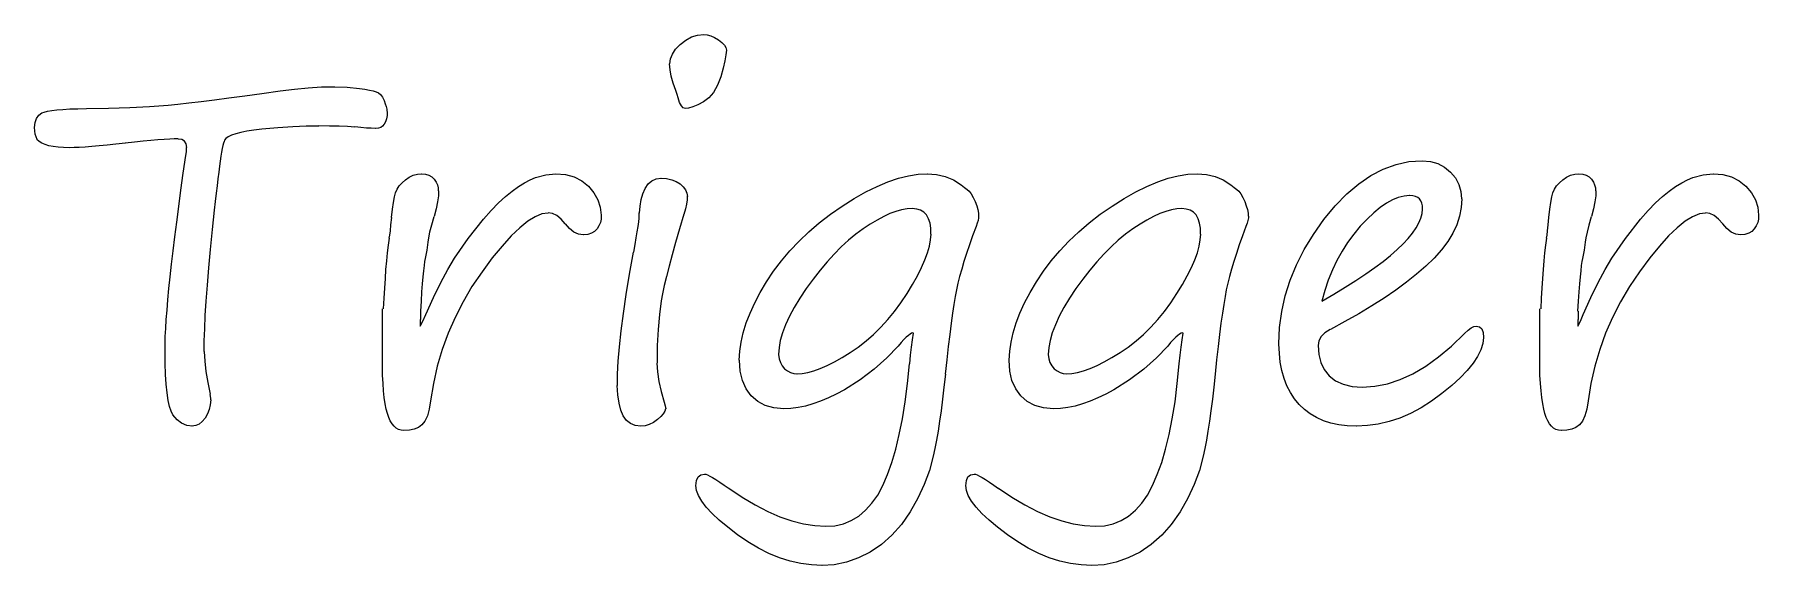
# Model space of a CAD drawing. Extents: x -1 to 642, y 135 to 438.
# Drawn here: x 622.29 to 630.32, y 374.95 to 377.42 of the extents above; entities that cross this region are included whole.
import ezdxf

# ---------------------------------------------------------------- set-up
doc = ezdxf.new("R2010")
doc.units = 0

msp = doc.modelspace()

# ---------------------------------------------------------------- linework, layer by layer
for p, q in [((625.264418, 377.332619), (625.279658, 377.355084)), ((625.279658, 377.355084), (625.301107, 377.377859)), ((625.301107, 377.377859), (625.326507, 377.397784)), ((625.326507, 377.397784), (625.353318, 377.412347)), ((625.353318, 377.412347), (625.381258, 377.420898)), ((625.381258, 377.420898), (625.410694, 377.423749)), ((625.411, 377.424), (625.426522, 377.422307)), ((625.426522, 377.422307), (625.442891, 377.417565)), ((625.442891, 377.417565), (625.460107, 377.409974)), ((625.460107, 377.409974), (625.478451, 377.398882)), ((625.478451, 377.398882), (625.49482, 377.386549)), ((625.49482, 377.386549), (625.506391, 377.374526)), ((625.506391, 377.374526), (625.513447, 377.362814)), ((625.516, 377.351), (625.513178, 377.329495)), ((625.513447, 377.362814), (625.516269, 377.351102)), ((625.254036, 377.260152), (625.251213, 377.287697)), ((625.252, 377.288), (625.255104, 377.310154)), ((625.255104, 377.310154), (625.264418, 377.332619)), ((625.50838, 377.30195), (625.500196, 377.267773)), ((625.513178, 377.329495), (625.50838, 377.30195)), ((625.259116, 377.23009), (625.254036, 377.260152)), ((625.267864, 377.197812), (625.259116, 377.23009)), ((625.28, 377.163), (625.267864, 377.197812)), ((625.489189, 377.227268), (625.474513, 377.187393)), ((625.500196, 377.267773), (625.489189, 377.227268)), ((623.013588, 377.105388), (623.07023, 377.11202)), ((623.07023, 377.11202), (623.132234, 377.119612)), ((623.132234, 377.119612), (623.200278, 377.128474)), ((623.200278, 377.128474), (623.274023, 377.138295)), ((623.274023, 377.138295), (623.35313, 377.149358)), ((623.35313, 377.149358), (623.438248, 377.161381)), ((623.439, 377.162), (623.504842, 377.170213)), ((623.504842, 377.170213), (623.569076, 377.176224)), ((623.569076, 377.176224), (623.631419, 377.179695)), ((623.631419, 377.179695), (623.692492, 377.180824)), ((623.692, 377.181), (623.751182, 377.179024)), ((623.751182, 377.179024), (623.807514, 377.173013)), ((623.807514, 377.173013), (623.833196, 377.169203)), ((623.833196, 377.169203), (623.854645, 377.165393)), ((623.854645, 377.165393), (623.872142, 377.161583)), ((623.872142, 377.161583), (623.885407, 377.157773)), ((623.885407, 377.157773), (623.896131, 377.152383)), ((623.896131, 377.152383), (623.906009, 377.144142)), ((623.906009, 377.144142), (623.914476, 377.132119)), ((623.914476, 377.132119), (623.922096, 377.117246)), ((623.922096, 377.117246), (623.928022, 377.101752)), ((625.287202, 377.145454), (625.280429, 377.163177)), ((625.292, 377.129), (625.287202, 377.145454)), ((625.298189, 377.106827), (625.29198, 377.128671)), ((625.408473, 377.109892), (625.382509, 377.096599)), ((625.434438, 377.128547), (625.408473, 377.109892)), ((625.456169, 377.154483), (625.434438, 377.128547)), ((625.474513, 377.187393), (625.456169, 377.154483)), ((622.297822, 377.014086), (622.304031, 377.033079)), ((622.304031, 377.033079), (622.314755, 377.048263)), ((622.314755, 377.048263), (622.329995, 377.059015)), ((622.329995, 377.059015), (622.34072, 377.063136)), ((622.34072, 377.063136), (622.35596, 377.066946)), ((622.35596, 377.066946), (622.375715, 377.070417)), ((622.375715, 377.070417), (622.399422, 377.073268)), ((622.399422, 377.073268), (622.427362, 377.075525)), ((622.427362, 377.075525), (622.459959, 377.077219)), ((622.459959, 377.077219), (622.496647, 377.078348)), ((622.496647, 377.078348), (622.537485, 377.079194)), ((622.537, 377.079), (622.640152, 377.080693)), ((622.640152, 377.080693), (622.738252, 377.083854)), ((622.738252, 377.083854), (622.830652, 377.088906)), ((622.830652, 377.088906), (622.917689, 377.095566)), ((622.917689, 377.095566), (622.962958, 377.099997)), ((622.962958, 377.099997), (623.013588, 377.105388)), ((623.928022, 377.101752), (623.932538, 377.088149)), ((623.933178, 377.031174), (623.928944, 377.01726)), ((623.932538, 377.088149), (623.93536, 377.076437)), ((623.936, 377.047317), (623.933178, 377.031174)), ((623.93536, 377.076437), (623.93536, 377.066615)), ((623.936, 377.066), (623.936, 377.047317)), ((625.306091, 377.091333), (625.298189, 377.106827)), ((625.31484, 377.082161), (625.306091, 377.091333)), ((625.325, 377.079), (625.31484, 377.082161)), ((625.339894, 377.081416), (625.323807, 377.07944)), ((625.359649, 377.087117), (625.339894, 377.081416)), ((625.382509, 377.096599), (625.359649, 377.087117)), ((622.295, 376.991), (622.297822, 377.014086)), ((622.298251, 376.960315), (622.295429, 376.991013)), ((622.307, 376.935), (622.298251, 376.960315)), ((623.197179, 376.948385), (623.186454, 376.940483)), ((623.212419, 376.955667), (623.197179, 376.948385)), ((623.232174, 376.962327), (623.212419, 376.955667)), ((623.255881, 376.968338), (623.232174, 376.962327)), ((623.283821, 376.973729), (623.255881, 376.968338)), ((623.316418, 376.97847), (623.283821, 376.973729)), ((623.353135, 376.982591), (623.316418, 376.97847)), ((623.428149, 376.989251), (623.353135, 376.982591)), ((623.497124, 376.994303), (623.428149, 376.989251)), ((623.560427, 376.997153), (623.497124, 376.994303)), ((623.618, 376.998), (623.560427, 376.997153)), ((623.668285, 376.997798), (623.617965, 376.99808)), ((623.712904, 376.996951), (623.668285, 376.997798)), ((623.752162, 376.995258), (623.712904, 376.996951)), ((623.786, 376.993), (623.752162, 376.995258)), ((623.814549, 376.990669), (623.785734, 376.993519)), ((623.840231, 376.988411), (623.814549, 376.990669)), ((623.862809, 376.987282), (623.840231, 376.988411)), ((623.882, 376.987), (623.862809, 376.987282)), ((623.895925, 376.987514), (623.883225, 376.986385)), ((623.906649, 376.991324), (623.895925, 376.987514)), ((623.91568, 376.997335), (623.906649, 376.991324)), ((623.9233, 377.006197), (623.91568, 376.997335)), ((623.928944, 377.01726), (623.9233, 377.006197)), ((622.316324, 376.926154), (622.306447, 376.935015)), ((622.329024, 376.918562), (622.316324, 376.926154)), ((622.343982, 376.911901), (622.329024, 376.918562)), ((622.361762, 376.906511), (622.343982, 376.911901)), ((622.3818, 376.90239), (622.361762, 376.906511)), ((622.40466, 376.89954), (622.3818, 376.90239)), ((622.43006, 376.897564), (622.40466, 376.89954)), ((622.458, 376.897), (622.43006, 376.897564)), ((622.479381, 376.897426), (622.458497, 376.897144)), ((622.503652, 376.898273), (622.479381, 376.897426)), ((622.53131, 376.899966), (622.503652, 376.898273)), ((622.562298, 376.902506), (622.53131, 376.899966)), ((622.596165, 376.905356), (622.562298, 376.902506)), ((622.633503, 376.908828), (622.596165, 376.905356)), ((622.67403, 376.913259), (622.633503, 376.908828)), ((622.718, 376.918), (622.67403, 376.913259)), ((622.7608, 376.92307), (622.717112, 376.918329)), ((622.800989, 376.92688), (622.7608, 376.92307)), ((622.837367, 376.930352), (622.800989, 376.92688)), ((622.869964, 376.933202), (622.837367, 376.930352)), ((622.899089, 376.935178), (622.869964, 376.933202)), ((622.924489, 376.936871), (622.899089, 376.935178)), ((622.945938, 376.937718), (622.924489, 376.936871)), ((622.964, 376.938), (622.945938, 376.937718)), ((622.98114, 376.935028), (622.963642, 376.937568)), ((622.99384, 376.927746), (622.98114, 376.935028)), ((623.001178, 376.915413), (622.99384, 376.927746)), ((623, 376.861), (623.002822, 376.877143)), ((623.004, 376.898), (623.001178, 376.915413)), ((623.002822, 376.895826), (623.002822, 376.898366)), ((623.002822, 376.888545), (623.002822, 376.895826)), ((623.002822, 376.877143), (623.002822, 376.888545)), ((623.165852, 376.87625), (623.16303, 376.856946)), ((623.168957, 376.892703), (623.165852, 376.87625)), ((623.171779, 376.906617), (623.168957, 376.892703)), ((623.174601, 376.91768), (623.171779, 376.906617)), ((623.177423, 376.926231), (623.174601, 376.91768)), ((623.180246, 376.931932), (623.177423, 376.926231)), ((623.186454, 376.940483), (623.180246, 376.931932)), ((622.987667, 376.778316), (622.999238, 376.860911)), ((623.156539, 376.810407), (623.152588, 376.782862)), ((623.159643, 376.835102), (623.156539, 376.810407)), ((623.16303, 376.856946), (623.159643, 376.835102)), ((628.516159, 376.76786), (628.573761, 376.797923)), ((628.573761, 376.797923), (628.632943, 376.819456)), ((628.632943, 376.819456), (628.693056, 376.8321)), ((628.693056, 376.8321), (628.754439, 376.836531)), ((628.754, 376.836), (628.792947, 376.832839)), ((628.792947, 376.832839), (628.827745, 376.823018)), ((628.827745, 376.823018), (628.859071, 376.806564)), ((628.859071, 376.806564), (628.886729, 376.783789)), ((622.976942, 376.698887), (622.987667, 376.778316)), ((623.144968, 376.720206), (623.140734, 376.684762)), ((623.148919, 376.7528), (623.144968, 376.720206)), ((623.152588, 376.782862), (623.148919, 376.7528)), ((623.983247, 376.703332), (623.993124, 376.718826)), ((623.993124, 376.718826), (624.006107, 376.733389)), ((624.006107, 376.733389), (624.021911, 376.747641)), ((624.021911, 376.747641), (624.039691, 376.759974)), ((624.039691, 376.759974), (624.058318, 376.768836)), ((624.058318, 376.768836), (624.077509, 376.773888)), ((624.077509, 376.773888), (624.097547, 376.775863)), ((624.097, 376.776), (624.115344, 376.774307)), ((624.115344, 376.774307), (624.131431, 376.769565)), ((624.131431, 376.769565), (624.144696, 376.761324)), ((624.144696, 376.761324), (624.155702, 376.750261)), ((624.155702, 376.750261), (624.164451, 376.737279)), ((624.164451, 376.737279), (624.170378, 376.723986)), ((624.170378, 376.723986), (624.174329, 376.710073)), ((624.174329, 376.710073), (624.174329, 376.695821)), ((624.517953, 376.695373), (624.547389, 376.716257)), ((624.547389, 376.716257), (624.575611, 376.73367)), ((624.575611, 376.73367), (624.60214, 376.747584)), ((624.60214, 376.747584), (624.62754, 376.758026)), ((624.62754, 376.758026), (624.675941, 376.771319)), ((624.675941, 376.771319), (624.722479, 376.775749)), ((624.722, 376.776), (624.766281, 376.772529)), ((624.766281, 376.772529), (624.806469, 376.761437)), ((624.806469, 376.761437), (624.842227, 376.743403)), ((624.842227, 376.743403), (624.873581, 376.717778)), ((624.873581, 376.717778), (624.899264, 376.687715)), ((625.126804, 376.682549), (625.138093, 376.707554)), ((625.138093, 376.707554), (625.152204, 376.728438)), ((625.152204, 376.728438), (625.16942, 376.743312)), ((625.16942, 376.743312), (625.189175, 376.752173)), ((625.189175, 376.752173), (625.211471, 376.755024)), ((625.21, 376.755), (625.237093, 376.753307)), ((625.237093, 376.753307), (625.261082, 376.748255)), ((625.261082, 376.748255), (625.282249, 376.740014)), ((625.282249, 376.740014), (625.300311, 376.728612)), ((625.300311, 376.728612), (625.314987, 376.71532)), ((625.314987, 376.71532), (625.325429, 376.701067)), ((626.165139, 376.691544), (626.217378, 376.71717)), ((626.217378, 376.71717), (626.26767, 376.738365)), ((626.26767, 376.738365), (626.31641, 376.754818)), ((626.31641, 376.754818), (626.363258, 376.766531)), ((626.363258, 376.766531), (626.408499, 376.773812)), ((626.408499, 376.773812), (626.451848, 376.77607)), ((626.451, 376.776), (626.494378, 376.772839)), ((626.494378, 376.772839), (626.534876, 376.763356)), ((626.534876, 376.763356), (626.572835, 376.747213)), ((626.572835, 376.747213), (626.608282, 376.724748)), ((626.609, 376.724), (626.62424, 376.712288)), ((626.62424, 376.712288), (626.63694, 376.702466)), ((627.421138, 376.691544), (627.47335, 376.71717)), ((627.47335, 376.71717), (627.52367, 376.738365)), ((627.52367, 376.738365), (627.572381, 376.754818)), ((627.572381, 376.754818), (627.61923, 376.766531)), ((627.61923, 376.766531), (627.66447, 376.773812)), ((627.66447, 376.773812), (627.707848, 376.77607)), ((627.707, 376.776), (627.750349, 376.772839)), ((627.750349, 376.772839), (627.790848, 376.763356)), ((627.790848, 376.763356), (627.828835, 376.747213)), ((627.828835, 376.747213), (627.864254, 376.724748)), ((627.864, 376.724), (627.87924, 376.712288)), ((627.87924, 376.712288), (627.89194, 376.702466)), ((628.404145, 376.682102), (628.459517, 376.729252)), ((628.459517, 376.729252), (628.516159, 376.76786)), ((628.886729, 376.783789), (628.909307, 376.756583)), ((628.909307, 376.756583), (628.925394, 376.72652)), ((628.925394, 376.72652), (628.935271, 376.693927)), ((629.370247, 376.703332), (629.380124, 376.718826)), ((629.380124, 376.718826), (629.393107, 376.733389)), ((629.393107, 376.733389), (629.408911, 376.747641)), ((629.408911, 376.747641), (629.426691, 376.759974)), ((629.426691, 376.759974), (629.445318, 376.768836)), ((629.445318, 376.768836), (629.464509, 376.773888)), ((629.464509, 376.773888), (629.484547, 376.775863)), ((629.484, 376.776), (629.502344, 376.774307)), ((629.502344, 376.774307), (629.518431, 376.769565)), ((629.518431, 376.769565), (629.531696, 376.761324)), ((629.531696, 376.761324), (629.542702, 376.750261)), ((629.542702, 376.750261), (629.551451, 376.737279)), ((629.551451, 376.737279), (629.557378, 376.723986)), ((629.557378, 376.723986), (629.561329, 376.710073)), ((629.561329, 376.710073), (629.561329, 376.695821)), ((629.904953, 376.695373), (629.934389, 376.716257)), ((629.934389, 376.716257), (629.962611, 376.73367)), ((629.962611, 376.73367), (629.98914, 376.747584)), ((629.98914, 376.747584), (630.01454, 376.758026)), ((630.01454, 376.758026), (630.062941, 376.771319)), ((630.062941, 376.771319), (630.109479, 376.775749)), ((630.11, 376.776), (630.154281, 376.772529)), ((630.154281, 376.772529), (630.194469, 376.761437)), ((630.194469, 376.761437), (630.230255, 376.743403)), ((630.230255, 376.743403), (630.261581, 376.717778)), ((630.261581, 376.717778), (630.287264, 376.687715)), ((622.9665, 376.623255), (622.976942, 376.698887)), ((623.136219, 376.64647), (623.131703, 376.605649)), ((623.140734, 376.684762), (623.136219, 376.64647)), ((623.961233, 376.610289), (623.965749, 376.64257)), ((623.965749, 376.64257), (623.970547, 376.668195)), ((623.970547, 376.668195), (623.975909, 376.687499)), ((623.975909, 376.687499), (623.983247, 376.703332)), ((624.171767, 376.645031), (624.164993, 376.613069)), ((624.176, 376.672576), (624.171767, 376.645031)), ((624.176, 376.696), (624.176, 376.672576)), ((624.420163, 376.604545), (624.45434, 376.639989)), ((624.45434, 376.639989), (624.486937, 376.670368)), ((624.486937, 376.670368), (624.517953, 376.695373)), ((624.899264, 376.687715), (624.91789, 376.655121)), ((624.91789, 376.655121), (624.928615, 376.619993)), ((625.113822, 376.625281), (625.118902, 376.655343)), ((625.118902, 376.655343), (625.126804, 376.682549)), ((625.330178, 376.633972), (625.325098, 376.611818)), ((625.325429, 376.701067), (625.331355, 376.686194)), ((625.333, 376.653897), (625.330178, 376.633972)), ((625.331355, 376.686194), (625.334178, 376.6707)), ((625.333, 376.671), (625.333, 376.653897)), ((626.055326, 376.625719), (626.111037, 376.660847)), ((626.111037, 376.660847), (626.165139, 376.691544)), ((626.637, 376.703), (626.646596, 376.694138)), ((626.646596, 376.694138), (626.655909, 376.682116)), ((626.655909, 376.682116), (626.66494, 376.665972)), ((626.66494, 376.665972), (626.673407, 376.646668)), ((626.673407, 376.646668), (626.681027, 376.626744)), ((626.681027, 376.626744), (626.686389, 376.60871)), ((627.311326, 376.625719), (627.367008, 376.660847)), ((627.367008, 376.660847), (627.421138, 376.691544)), ((627.892, 376.703), (627.901596, 376.694138)), ((627.901596, 376.694138), (627.910909, 376.682116)), ((627.910909, 376.682116), (627.91994, 376.665972)), ((627.91994, 376.665972), (627.928407, 376.646668)), ((627.928407, 376.646668), (627.936027, 376.626744)), ((627.936027, 376.626744), (627.941389, 376.60871)), ((628.350015, 376.626405), (628.404145, 376.682102)), ((628.587937, 376.638158), (628.558812, 376.618233)), ((628.616413, 376.65399), (628.587937, 376.638158)), ((628.643507, 376.665082), (628.616413, 376.65399)), ((628.670036, 376.671742), (628.643507, 376.665082)), ((628.696, 376.674), (628.670036, 376.671742)), ((628.711127, 376.673653), (628.697298, 376.6745)), ((628.723544, 376.670492), (628.711127, 376.673653)), ((628.733704, 376.665751), (628.723544, 376.670492)), ((628.742171, 376.65878), (628.733704, 376.665751)), ((628.74838, 376.649608), (628.742171, 376.65878)), ((628.753178, 376.638855), (628.74838, 376.649608)), ((628.756, 376.625873), (628.753178, 376.638855)), ((628.935271, 376.693927), (628.938376, 376.658482)), ((628.939, 376.659), (628.936178, 376.618177)), ((629.348233, 376.610289), (629.352749, 376.64257)), ((629.352749, 376.64257), (629.357547, 376.668195)), ((629.357547, 376.668195), (629.362909, 376.687499)), ((629.362909, 376.687499), (629.370247, 376.703332)), ((629.558767, 376.645031), (629.551993, 376.613069)), ((629.563, 376.672576), (629.558767, 376.645031)), ((629.563, 376.696), (629.563, 376.672576)), ((629.807163, 376.604545), (629.84134, 376.639989)), ((629.84134, 376.639989), (629.873937, 376.670368)), ((629.873937, 376.670368), (629.904953, 376.695373)), ((630.287264, 376.687715), (630.30589, 376.655121)), ((630.30589, 376.655121), (630.316615, 376.619993)), ((622.948438, 376.482115), (622.957187, 376.550786)), ((622.957187, 376.550786), (622.9665, 376.623255)), ((623.126906, 376.561978), (623.122108, 376.515776)), ((623.131703, 376.605649), (623.126906, 376.561978)), ((623.954467, 376.537694), (623.957853, 376.571874)), ((623.957, 376.572), (623.961233, 376.610289)), ((624.154, 376.576), (624.142993, 376.536444)), ((624.164993, 376.613069), (624.155962, 376.576677)), ((624.314471, 376.475115), (624.384405, 376.563722)), ((624.384405, 376.563722), (624.420163, 376.604545)), ((624.59075, 376.554702), (624.553723, 376.524637)), ((624.625238, 376.575897), (624.59075, 376.554702)), ((624.656903, 376.58888), (624.625238, 376.575897)), ((624.686, 376.593), (624.656903, 376.58888)), ((624.706169, 376.59047), (624.685567, 376.593631)), ((624.726489, 376.580987), (624.706169, 376.59047)), ((624.746244, 376.565154), (624.726489, 376.580987)), ((624.766, 376.543), (624.746244, 376.565154)), ((624.929331, 376.549093), (624.922558, 376.533909)), ((624.928615, 376.619993), (624.932284, 376.582336)), ((624.933, 376.565236), (624.929331, 376.549093)), ((624.933, 376.582), (624.933, 376.565236)), ((625.104756, 376.530637), (625.107578, 376.551521)), ((625.107578, 376.551521), (625.1104, 376.569245)), ((625.1104, 376.582848), (625.1104, 376.59329)), ((625.1104, 376.569245), (625.1104, 376.582848)), ((625.111, 376.593), (625.113822, 376.625281)), ((625.318, 376.587), (625.29768, 376.519278)), ((625.325098, 376.611818), (625.318042, 376.586813)), ((625.899652, 376.505783), (625.948364, 376.547239)), ((625.948364, 376.547239), (626.000264, 376.58743)), ((626.000264, 376.58743), (626.055326, 376.625719)), ((626.217468, 376.560406), (626.185493, 376.541102)), ((626.248174, 376.57686), (626.217468, 376.560406)), ((626.277271, 376.590152), (626.248174, 376.57686)), ((626.305211, 376.600594), (626.277271, 376.590152)), ((626.331458, 376.607876), (626.305211, 376.600594)), ((626.356576, 376.612307), (626.331458, 376.607876)), ((626.38, 376.614), (626.356576, 376.612307)), ((626.401678, 376.611743), (626.381076, 376.613719)), ((626.419458, 376.606042), (626.401678, 376.611743)), ((626.434698, 376.59687), (626.419458, 376.606042)), ((626.447116, 376.583888), (626.434698, 376.59687)), ((626.456711, 376.566785), (626.447116, 376.583888)), ((626.463767, 376.546211), (626.456711, 376.566785)), ((626.687178, 376.558736), (626.683509, 376.545444)), ((626.686389, 376.60871), (626.689776, 376.592877)), ((626.69, 376.570138), (626.687178, 376.558736)), ((626.689776, 376.592877), (626.689776, 376.578963)), ((626.69, 376.579), (626.69, 376.570138)), ((627.155624, 376.505783), (627.204364, 376.547239)), ((627.204364, 376.547239), (627.256264, 376.58743)), ((627.256264, 376.58743), (627.311326, 376.625719)), ((627.473468, 376.560406), (627.441521, 376.541102)), ((627.504174, 376.57686), (627.473468, 376.560406)), ((627.533271, 376.590152), (627.504174, 376.57686)), ((627.561211, 376.600594), (627.533271, 376.590152)), ((627.587458, 376.607876), (627.561211, 376.600594)), ((627.612576, 376.612307), (627.587458, 376.607876)), ((627.636, 376.614), (627.612576, 376.612307)), ((627.656678, 376.611743), (627.636076, 376.613719)), ((627.674458, 376.606042), (627.656678, 376.611743)), ((627.689698, 376.59687), (627.674458, 376.606042)), ((627.702116, 376.583888), (627.689698, 376.59687)), ((627.711711, 376.566785), (627.702116, 376.583888)), ((627.718767, 376.546211), (627.711711, 376.566785)), ((627.943178, 376.558736), (627.939509, 376.545444)), ((627.941389, 376.60871), (627.944776, 376.592877)), ((627.946, 376.570138), (627.943178, 376.558736)), ((627.944776, 376.592877), (627.944776, 376.578963)), ((627.946, 376.579), (627.946, 376.570138)), ((628.248133, 376.493177), (628.297183, 376.562166)), ((628.297183, 376.562166), (628.350015, 376.626405)), ((628.49836, 376.564741), (628.466723, 376.531196)), ((628.529066, 376.593538), (628.49836, 376.564741)), ((628.558812, 376.618233), (628.529066, 376.593538)), ((628.726392, 376.523828), (628.739374, 376.546914)), ((628.739374, 376.546914), (628.748687, 376.569068)), ((628.748687, 376.569068), (628.754049, 376.590574)), ((628.754049, 376.590574), (628.756872, 376.611148)), ((628.756, 376.611), (628.756, 376.625873)), ((628.928276, 376.577988), (628.915293, 376.538116)), ((628.936178, 376.618177), (628.928276, 376.577988)), ((629.341467, 376.537694), (629.344853, 376.571874)), ((629.344, 376.572), (629.348233, 376.610289)), ((629.542, 376.576), (629.530993, 376.536444)), ((629.551993, 376.613069), (629.542962, 376.576677)), ((629.701471, 376.475115), (629.771405, 376.563722)), ((629.771405, 376.563722), (629.807163, 376.604545)), ((629.97875, 376.554702), (629.941723, 376.524637)), ((630.013238, 376.575897), (629.97875, 376.554702)), ((630.044903, 376.58888), (630.013238, 376.575897)), ((630.074, 376.593), (630.044903, 376.58888)), ((630.094169, 376.59047), (630.073567, 376.593631)), ((630.114489, 376.580987), (630.094169, 376.59047)), ((630.134245, 376.565154), (630.114489, 376.580987)), ((630.154, 376.543), (630.134245, 376.565154)), ((630.316331, 376.549093), (630.309558, 376.533909)), ((630.32, 376.565236), (630.316331, 376.549093)), ((630.316615, 376.619993), (630.320283, 376.582336)), ((630.32, 376.582), (630.32, 376.565236)), ((622.940536, 376.416609), (622.948438, 376.482115)), ((623.122108, 376.515776), (623.113077, 376.423687)), ((623.942578, 376.442887), (623.947376, 376.475481)), ((623.946, 376.476), (623.948822, 376.489603)), ((623.948822, 376.489603), (623.951644, 376.510177)), ((623.951644, 376.510177), (623.954467, 376.537694)), ((624.128882, 376.477575), (624.125496, 376.457961)), ((624.134527, 376.50385), (624.128882, 376.477575)), ((624.142993, 376.536444), (624.134527, 376.50385)), ((624.250237, 376.382394), (624.314471, 376.475115)), ((624.513845, 376.486348), (624.471455, 376.439511)), ((624.553723, 376.524637), (624.513845, 376.486348)), ((624.786065, 376.520476), (624.766873, 376.542631)), ((624.806102, 376.504644), (624.786065, 376.520476)), ((624.827269, 376.495161), (624.806102, 376.504644)), ((624.849, 376.492), (624.827269, 376.495161)), ((624.870064, 376.493693), (624.850027, 376.491999)), ((624.887562, 376.499083), (624.870064, 376.493693)), ((624.901673, 376.507634), (624.887562, 376.499083)), ((624.913527, 376.519657), (624.901673, 376.507634)), ((624.922558, 376.533909), (624.913527, 376.519657)), ((625.090927, 376.446125), (625.096289, 376.478087)), ((625.096289, 376.478087), (625.100804, 376.505942)), ((625.100804, 376.505942), (625.104756, 376.530637)), ((625.29768, 376.519278), (625.279336, 376.456303)), ((625.854073, 376.462428), (625.899652, 376.505783)), ((626.084231, 376.466087), (626.050703, 376.435706)), ((626.118098, 376.493943), (626.084231, 376.466087)), ((626.151965, 376.518948), (626.118098, 376.493943)), ((626.185493, 376.541102), (626.151965, 376.518948)), ((626.460586, 376.439361), (626.465948, 376.467843)), ((626.468, 376.522166), (626.463767, 376.546211)), ((626.465948, 376.467843), (626.468771, 376.494118)), ((626.468, 376.494), (626.468, 376.522166)), ((626.661913, 376.486645), (626.647238, 376.445189)), ((626.678, 376.53), (626.661913, 376.486645)), ((626.683509, 376.545444), (626.678147, 376.52995)), ((627.110045, 376.462428), (627.155624, 376.505783)), ((627.340231, 376.466087), (627.306703, 376.435706)), ((627.374098, 376.493943), (627.340231, 376.466087)), ((627.407965, 376.518948), (627.374098, 376.493943)), ((627.441521, 376.541102), (627.407965, 376.518948)), ((627.716558, 376.439361), (627.72192, 376.467843)), ((627.723, 376.522166), (627.718767, 376.546211)), ((627.72192, 376.467843), (627.724743, 376.494118)), ((627.723, 376.494), (627.723, 376.522166)), ((627.917913, 376.486645), (627.903238, 376.445189)), ((627.934, 376.53), (627.917913, 376.486645)), ((627.939509, 376.545444), (627.934147, 376.52995)), ((628.205715, 376.423239), (628.248133, 376.493177)), ((628.436017, 376.494487), (628.407541, 376.455879)), ((628.466723, 376.531196), (628.436017, 376.494487)), ((628.665996, 376.449773), (628.689985, 376.475088)), ((628.689985, 376.475088), (628.710023, 376.499783)), ((628.710023, 376.499783), (628.726392, 376.523828)), ((628.897231, 376.498873), (628.873807, 376.459949)), ((628.915293, 376.538116), (628.897231, 376.498873)), ((629.330578, 376.442887), (629.335376, 376.475481)), ((629.333, 376.476), (629.335822, 376.489603)), ((629.335822, 376.489603), (629.338644, 376.510177)), ((629.338644, 376.510177), (629.341467, 376.537694)), ((629.516882, 376.477575), (629.513496, 376.457961)), ((629.522527, 376.50385), (629.516882, 376.477575)), ((629.530993, 376.536444), (629.522527, 376.50385)), ((629.637237, 376.382394), (629.701471, 376.475115)), ((629.901845, 376.486348), (629.859455, 376.439511)), ((629.941723, 376.524637), (629.901845, 376.486348)), ((630.173065, 376.520476), (630.153873, 376.542631)), ((630.193102, 376.504644), (630.173065, 376.520476)), ((630.214269, 376.495161), (630.193102, 376.504644)), ((630.236, 376.492), (630.214269, 376.495161)), ((630.257064, 376.493693), (630.237027, 376.491999)), ((630.274562, 376.499083), (630.257064, 376.493693)), ((630.288673, 376.507634), (630.274562, 376.499083)), ((630.300527, 376.519657), (630.288673, 376.507634)), ((630.309558, 376.533909), (630.300527, 376.519657)), ((622.93348, 376.354898), (622.940536, 376.416609)), ((623.113077, 376.423687), (623.105174, 376.337609)), ((623.934676, 376.370734), (623.938344, 376.408075)), ((623.938344, 376.408075), (623.942578, 376.442887)), ((624.121484, 376.42034), (624.114147, 376.3811)), ((624.126, 376.458), (624.121484, 376.42034)), ((624.471455, 376.439511), (624.426187, 376.383814)), ((625.065162, 376.308719), (625.082942, 376.411253)), ((625.085, 376.411), (625.090927, 376.446125)), ((625.263249, 376.398391), (625.249138, 376.345545)), ((625.279336, 376.456303), (625.263249, 376.398391)), ((625.772116, 376.37129), (625.811345, 376.417809)), ((625.811345, 376.417809), (625.854073, 376.462428)), ((626.017457, 376.402164), (625.98455, 376.366088)), ((626.050703, 376.435706), (626.017457, 376.402164)), ((626.439984, 376.375122), (626.45212, 376.408348)), ((626.45212, 376.408348), (626.460586, 376.439361)), ((626.633973, 376.405317), (626.621838, 376.36766)), ((626.647238, 376.445189), (626.633973, 376.405317)), ((627.028088, 376.37129), (627.067317, 376.417809)), ((627.067317, 376.417809), (627.110045, 376.462428)), ((627.273486, 376.402164), (627.240551, 376.366088)), ((627.306703, 376.435706), (627.273486, 376.402164)), ((627.695956, 376.375122), (627.708091, 376.408348)), ((627.708091, 376.408348), (627.716558, 376.439361)), ((627.889973, 376.405317), (627.877838, 376.36766)), ((627.903238, 376.445189), (627.889973, 376.405317)), ((628.169647, 376.352353), (628.205715, 376.423239)), ((628.381576, 376.415056), (628.35787, 376.372652)), ((628.407541, 376.455879), (628.381576, 376.415056)), ((628.57275, 376.368126), (628.607576, 376.395982)), ((628.607576, 376.395982), (628.638903, 376.423188)), ((628.638903, 376.423188), (628.665996, 376.449773)), ((628.844992, 376.421344), (628.811125, 376.383368)), ((628.873807, 376.459949), (628.844992, 376.421344)), ((629.322676, 376.370734), (629.326344, 376.408075)), ((629.326344, 376.408075), (629.330578, 376.442887)), ((629.508484, 376.42034), (629.501147, 376.3811)), ((629.513, 376.458), (629.508484, 376.42034)), ((629.859455, 376.439511), (629.814187, 376.383814)), ((622.926707, 376.296354), (622.93348, 376.354898)), ((623.105174, 376.337609), (623.098401, 376.257548)), ((623.928467, 376.288455), (623.931289, 376.330862)), ((623.931289, 376.330862), (623.934676, 376.370734)), ((624.105533, 376.324668), (624.102711, 376.296503)), ((624.108356, 376.348403), (624.105533, 376.324668)), ((624.111178, 376.367086), (624.108356, 376.348403)), ((624.114, 376.381), (624.111178, 376.367086)), ((624.186624, 376.269734), (624.219221, 376.330493)), ((624.219221, 376.330493), (624.250237, 376.382394)), ((624.378406, 376.319891), (624.331586, 376.250905)), ((624.426187, 376.383814), (624.378406, 376.319891)), ((625.049922, 376.213466), (625.065162, 376.308719)), ((625.249138, 376.345545), (625.23672, 376.297759)), ((625.702802, 376.273506), (625.73571, 376.323188)), ((625.73571, 376.323188), (625.772116, 376.37129)), ((625.951954, 376.32748), (625.919357, 376.285708)), ((625.98455, 376.366088), (625.951954, 376.32748)), ((626.405271, 376.301386), (626.42418, 376.339362)), ((626.42418, 376.339362), (626.439984, 376.375122)), ((626.611114, 376.3319), (626.601518, 376.298039)), ((626.621838, 376.36766), (626.611114, 376.3319)), ((626.958774, 376.273506), (626.991709, 376.323188)), ((626.991709, 376.323188), (627.028088, 376.37129)), ((627.207954, 376.32748), (627.175357, 376.285708)), ((627.240551, 376.366088), (627.207954, 376.32748)), ((627.661243, 376.301386), (627.680152, 376.339362)), ((627.680152, 376.339362), (627.695956, 376.375122)), ((627.867114, 376.3319), (627.857518, 376.298039)), ((627.877838, 376.36766), (627.867114, 376.3319)), ((628.140211, 376.280519), (628.169647, 376.352353)), ((628.336703, 376.328032), (628.317794, 376.281195)), ((628.35787, 376.372652), (628.336703, 376.328032)), ((628.446484, 376.279201), (628.492063, 376.309582)), ((628.492063, 376.309582), (628.534481, 376.339328)), ((628.534481, 376.339328), (628.57275, 376.368126)), ((628.728858, 376.308367), (628.682037, 376.271343)), ((628.772207, 376.345711), (628.728858, 376.308367)), ((628.811125, 376.383368), (628.772207, 376.345711)), ((629.316467, 376.288455), (629.319289, 376.330862)), ((629.319289, 376.330862), (629.322676, 376.370734)), ((629.492533, 376.324668), (629.489711, 376.296503)), ((629.495356, 376.348403), (629.492533, 376.324668)), ((629.498178, 376.367086), (629.495356, 376.348403)), ((629.501, 376.381), (629.498178, 376.367086)), ((629.573624, 376.269734), (629.606221, 376.330493)), ((629.606221, 376.330493), (629.637237, 376.382394)), ((629.766406, 376.319891), (629.719586, 376.250905)), ((629.814187, 376.383814), (629.766406, 376.319891)), ((622.916264, 376.189708), (622.921062, 376.241293)), ((622.921062, 376.241293), (622.926707, 376.296354)), ((623.098401, 376.257548), (623.093039, 376.183496)), ((623.922822, 376.196685), (623.925644, 376.243836)), ((623.925644, 376.243836), (623.928467, 376.288455)), ((624.097067, 376.225933), (624.094244, 376.183526)), ((624.099889, 376.26359), (624.097067, 376.225933)), ((624.102711, 376.296503), (624.099889, 376.26359)), ((624.152447, 376.199799), (624.186624, 376.269734)), ((624.331586, 376.250905), (624.289817, 376.180019)), ((625.22656, 376.255036), (625.218376, 376.217063)), ((625.23672, 376.297759), (625.22656, 376.255036)), ((625.673367, 376.223821), (625.702802, 376.273506)), ((625.887099, 376.241405), (625.857014, 376.196467)), ((625.919357, 376.285708), (625.887099, 376.241405)), ((626.356729, 376.218159), (626.382693, 376.260881)), ((626.382693, 376.260881), (626.405271, 376.301386)), ((626.587125, 376.236012), (626.581198, 376.20437)), ((626.593616, 376.266077), (626.587125, 376.236012)), ((626.601518, 376.298039), (626.593616, 376.266077)), ((626.929367, 376.223821), (626.958774, 376.273506)), ((627.143099, 376.241405), (627.113043, 376.196467)), ((627.175357, 376.285708), (627.143099, 376.241405)), ((627.6127, 376.218159), (627.638665, 376.260881)), ((627.638665, 376.260881), (627.661243, 376.301386)), ((627.842842, 376.236012), (627.836916, 376.20437)), ((627.849616, 376.266077), (627.842842, 376.236012)), ((627.857518, 376.298039), (627.849616, 376.266077)), ((628.117351, 376.207734), (628.140211, 376.280519)), ((628.301425, 376.232777), (628.287032, 376.182146)), ((628.317794, 376.281195), (628.301425, 376.232777)), ((628.343642, 376.21591), (628.396813, 376.247871)), ((628.396813, 376.247871), (628.446484, 376.279201)), ((628.631717, 376.234318), (628.577897, 376.197293)), ((628.682037, 376.271343), (628.631717, 376.234318)), ((629.310822, 376.196685), (629.313644, 376.243836)), ((629.313644, 376.243836), (629.316467, 376.288455)), ((629.484067, 376.225933), (629.481244, 376.183526)), ((629.486889, 376.26359), (629.484067, 376.225933)), ((629.489711, 376.296503), (629.486889, 376.26359)), ((629.539447, 376.199799), (629.573624, 376.269734)), ((629.719586, 376.250905), (629.677817, 376.180019)), ((622.912031, 376.141609), (622.916264, 376.189708)), ((623.093039, 376.183496), (623.088523, 376.115774)), ((623.915, 376.105946), (623.915, 376.147085)), ((623.92, 376.147), (623.922822, 376.196685)), ((624.094244, 376.183526), (624.091422, 376.136376)), ((624.117, 376.121), (624.152447, 376.199799)), ((624.289817, 376.180019), (624.252789, 376.10755)), ((625.03694, 376.125176), (625.049922, 376.213466)), ((625.212449, 376.184151), (625.2037, 376.120543)), ((625.218376, 376.217063), (625.212449, 376.184151)), ((625.625953, 376.12762), (625.647684, 376.175086)), ((625.647684, 376.175086), (625.673367, 376.223821)), ((625.830768, 376.153747), (625.809037, 376.112607)), ((625.857014, 376.196467), (625.830768, 376.153747)), ((626.298817, 376.134931), (626.328252, 376.175439)), ((626.328252, 376.175439), (626.356729, 376.218159)), ((626.574989, 376.167974), (626.568498, 376.126203)), ((626.581198, 376.20437), (626.574989, 376.167974)), ((626.881953, 376.12762), (626.903684, 376.175086)), ((626.903684, 376.175086), (626.929367, 376.223821)), ((627.086796, 376.153747), (627.065065, 376.112607)), ((627.113043, 376.196467), (627.086796, 376.153747)), ((627.554788, 376.134931), (627.584224, 376.175439)), ((627.584224, 376.175439), (627.6127, 376.218159)), ((627.830707, 376.167974), (627.824498, 376.126203)), ((627.836916, 376.20437), (627.830707, 376.167974)), ((628.100982, 376.134001), (628.117351, 376.207734)), ((628.287, 376.183), (628.343642, 376.21591)), ((628.520634, 376.160585), (628.459872, 376.124192)), ((628.577897, 376.197293), (628.520634, 376.160585)), ((629.302, 376.105946), (629.302, 376.147085)), ((629.308, 376.147), (629.310822, 376.196685)), ((629.481244, 376.183526), (629.478422, 376.136376)), ((629.504, 376.121), (629.539447, 376.199799)), ((629.677817, 376.180019), (629.640789, 376.10755)), ((622.905822, 376.05585), (622.908644, 376.096987)), ((622.908644, 376.096987), (622.912031, 376.141609)), ((623.088523, 376.115774), (623.085701, 376.05375)), ((623.915, 376.068605), (623.915, 376.105946)), ((623.915, 376.034744), (623.915, 376.068605)), ((624.091, 376.097), (624.091, 376.067)), ((624.091, 376.067), (624.102853, 376.090114)), ((624.092, 376.137), (624.092, 376.097)), ((624.102853, 376.090114), (624.116682, 376.120492)), ((624.252789, 376.10755), (624.220503, 376.033182)), ((625.026498, 376.044164), (625.03694, 376.125176)), ((625.2037, 376.120543), (625.197491, 376.051241)), ((625.594627, 376.036163), (625.608456, 376.081417)), ((625.608456, 376.081417), (625.625953, 376.12762)), ((625.790974, 376.073367), (625.776863, 376.036024)), ((625.809037, 376.112607), (625.790974, 376.073367)), ((626.235204, 376.061514), (626.26749, 376.096956)), ((626.26749, 376.096956), (626.298817, 376.134931)), ((626.562289, 376.079684), (626.555516, 376.028102)), ((626.568498, 376.126203), (626.562289, 376.079684)), ((626.850627, 376.036163), (626.864456, 376.081417)), ((626.864456, 376.081417), (626.881953, 376.12762)), ((627.047003, 376.073367), (627.03261, 376.036024)), ((627.065065, 376.112607), (627.047003, 376.073367)), ((627.491176, 376.061514), (627.523462, 376.096956)), ((627.523462, 376.096956), (627.554788, 376.134931)), ((627.818007, 376.079684), (627.811516, 376.028102)), ((627.824498, 376.126203), (627.818007, 376.079684)), ((628.091104, 376.059633), (628.100982, 376.134001)), ((628.395328, 376.0878), (628.327594, 376.051407)), ((628.459872, 376.124192), (628.395328, 376.0878)), ((628.995462, 376.064258), (629.005622, 376.066516)), ((629.006, 376.067), (629.020958, 376.063529)), ((629.302, 376.068605), (629.302, 376.105946)), ((629.302, 376.034744), (629.302, 376.068605)), ((629.479, 376.097), (629.479, 376.067)), ((629.479, 376.067), (629.490853, 376.090114)), ((629.48, 376.137), (629.48, 376.097)), ((629.490853, 376.090114), (629.504682, 376.120492)), ((629.640789, 376.10755), (629.608503, 376.033182)), ((622.903, 376.01819), (622.905822, 376.05585)), ((622.903, 375.983697), (622.903, 376.01819)), ((623.085701, 376.05375), (623.082879, 375.998054)), ((623.082879, 375.998054), (623.082879, 375.948371)), ((623.915, 376.004998), (623.915, 376.034744)), ((623.915, 375.979061), (623.915, 376.004998)), ((624.220503, 376.033182), (624.192845, 375.957233)), ((625.018031, 375.970112), (625.026498, 376.044164)), ((625.197491, 376.051241), (625.19354, 375.975924)), ((625.578822, 375.949456), (625.584749, 375.992176)), ((625.584749, 375.992176), (625.594627, 376.036163)), ((625.766703, 376.000266), (625.760777, 375.966721)), ((625.776863, 376.036024), (625.766703, 376.000266)), ((626.129822, 375.969109), (626.166539, 375.997591)), ((626.166539, 375.997591), (626.201337, 376.028285)), ((626.201337, 376.028285), (626.235204, 376.061514)), ((626.329144, 375.990058), (626.315316, 375.973915)), ((626.341844, 376.003661), (626.329144, 375.990058)), ((626.352851, 376.014752), (626.341844, 376.003661)), ((626.362729, 376.023614), (626.352851, 376.014752)), ((626.370913, 376.029626), (626.362729, 376.023614)), ((626.377404, 376.033436), (626.370913, 376.029626)), ((626.377184, 375.968848), (626.381982, 376.003025)), ((626.382767, 376.035129), (626.377404, 376.033436)), ((626.381982, 376.003025), (626.387062, 376.034036)), ((626.387, 376.034), (626.382767, 376.035129)), ((626.555516, 376.028102), (626.54846, 375.971773)), ((626.834822, 375.949456), (626.840749, 375.992176)), ((626.840749, 375.992176), (626.850627, 376.036163)), ((627.02245, 376.000266), (627.016523, 375.966721)), ((627.03261, 376.036024), (627.02245, 376.000266)), ((627.385794, 375.969109), (627.422511, 375.997591)), ((627.422511, 375.997591), (627.457309, 376.028285)), ((627.457309, 376.028285), (627.491176, 376.061514)), ((627.583862, 375.990058), (627.570033, 375.973915)), ((627.596562, 376.003661), (627.583862, 375.990058)), ((627.607569, 376.014752), (627.596562, 376.003661)), ((627.617447, 376.023614), (627.607569, 376.014752)), ((627.625631, 376.029626), (627.617447, 376.023614)), ((627.632404, 376.033436), (627.625631, 376.029626)), ((627.632184, 375.968848), (627.636982, 376.003025)), ((627.637767, 376.035129), (627.632404, 376.033436)), ((627.636982, 376.003025), (627.642062, 376.034036)), ((627.642, 376.034), (627.637767, 376.035129)), ((627.811516, 376.028102), (627.80446, 375.971773)), ((628.088, 375.984), (628.091104, 376.059633)), ((628.273096, 375.998789), (628.269709, 375.976945)), ((628.28382, 376.018403), (628.273096, 375.998789)), ((628.301882, 376.035817), (628.28382, 376.018403)), ((628.327, 376.051), (628.301882, 376.035817)), ((628.891515, 375.973824), (628.951939, 376.032052)), ((628.952, 376.032), (628.968369, 376.047183)), ((628.968369, 376.047183), (628.983044, 376.057936)), ((628.983044, 376.057936), (628.995462, 376.064258)), ((629.020958, 376.063529), (629.031682, 376.053707)), ((629.036896, 375.985483), (629.028147, 375.956369)), ((629.031682, 376.053707), (629.037891, 376.036605)), ((629.04, 376.013), (629.036896, 375.985483)), ((629.037891, 376.036605), (629.040713, 376.01318)), ((629.302, 376.004998), (629.302, 376.034744)), ((629.302, 375.979061), (629.302, 376.004998)), ((629.608503, 376.033182), (629.580845, 375.957233)), ((622.902718, 375.894677), (622.902718, 375.952905)), ((622.903, 375.953), (622.903, 375.983697)), ((623.085, 375.949), (623.087822, 375.904062)), ((623.914658, 375.879625), (623.914658, 375.924563)), ((623.915, 375.956907), (623.915, 375.979061)), ((623.915, 375.938563), (623.915, 375.956907)), ((623.915, 375.924), (623.915, 375.938563)), ((624.192845, 375.957233), (624.169985, 375.879701)), ((625.012387, 375.903341), (625.018031, 375.970112)), ((625.19354, 375.975924), (625.19354, 375.895229)), ((625.576, 375.908), (625.578822, 375.949456)), ((625.580054, 375.857652), (625.576667, 375.907653)), ((625.760777, 375.966721), (625.757954, 375.93476)), ((625.759, 375.935), (625.761822, 375.915075)), ((625.761822, 375.915075), (625.766902, 375.897352)), ((626.01905, 375.899795), (626.054497, 375.920059)), ((626.054497, 375.920059), (626.092174, 375.943173)), ((626.092174, 375.943173), (626.129822, 375.969109)), ((626.262789, 375.91862), (626.203607, 375.86609)), ((626.315, 375.974), (626.262789, 375.91862)), ((626.369, 375.891), (626.372669, 375.931505)), ((626.372669, 375.931505), (626.377184, 375.968848)), ((626.541405, 375.910066), (626.534349, 375.843608)), ((626.54846, 375.971773), (626.541405, 375.910066)), ((626.835054, 375.857652), (626.831667, 375.907653)), ((626.832, 375.908), (626.834822, 375.949456)), ((627.016523, 375.966721), (627.013701, 375.93476)), ((627.014, 375.935), (627.016822, 375.915075)), ((627.016822, 375.915075), (627.021902, 375.897352)), ((627.27505, 375.899795), (627.310469, 375.920059)), ((627.310469, 375.920059), (627.348146, 375.943173)), ((627.348146, 375.943173), (627.385794, 375.969109)), ((627.517761, 375.91862), (627.458607, 375.86609)), ((627.57, 375.974), (627.517761, 375.91862)), ((627.624, 375.891), (627.627669, 375.931505)), ((627.627669, 375.931505), (627.632184, 375.968848)), ((627.797405, 375.910066), (627.790349, 375.843608)), ((627.80446, 375.971773), (627.797405, 375.910066)), ((628.089832, 375.940014), (628.08701, 375.984001)), ((628.094348, 375.898558), (628.089832, 375.940014)), ((628.27, 375.977), (628.273104, 375.935228)), ((628.273104, 375.935228), (628.282982, 375.897887)), ((628.771261, 375.880152), (628.831063, 375.923191)), ((628.831063, 375.923191), (628.891515, 375.973824)), ((629.012907, 375.925988), (628.99174, 375.894027)), ((629.028147, 375.956369), (629.012907, 375.925988)), ((629.302, 375.956907), (629.302, 375.979061)), ((629.302, 375.938563), (629.302, 375.956907)), ((629.302, 375.924), (629.302, 375.938563)), ((629.30294, 375.879625), (629.30294, 375.924563)), ((629.580845, 375.957233), (629.557985, 375.879701)), ((622.90554, 375.842147), (622.902718, 375.894677)), ((622.908362, 375.795945), (622.90554, 375.842147)), ((623.087822, 375.904062), (623.092902, 375.85596)), ((623.092902, 375.85596), (623.101369, 375.804378)), ((623.914658, 375.838169), (623.914658, 375.879625)), ((623.91748, 375.799877), (623.914658, 375.838169)), ((624.169985, 375.879701), (624.151923, 375.800272)), ((625.009, 375.84353), (625.012387, 375.903341)), ((625.009, 375.791), (625.009, 375.84353)), ((625.192, 375.895), (625.194822, 375.853226)), ((625.194822, 375.853226), (625.201031, 375.808922)), ((625.590214, 375.813349), (625.580054, 375.857652)), ((625.766902, 375.897352), (625.775087, 375.881858)), ((625.775087, 375.881858), (625.786376, 375.868565)), ((625.786376, 375.868565), (625.799922, 375.858123)), ((625.799922, 375.858123), (625.814316, 375.850531)), ((625.814316, 375.850531), (625.829273, 375.8461)), ((625.829273, 375.8461), (625.844796, 375.844407)), ((625.843, 375.844), (625.867835, 375.845693)), ((625.867835, 375.845693), (625.894364, 375.850435)), ((625.894364, 375.850435), (625.922869, 375.858026)), ((625.922869, 375.858026), (625.952925, 375.868779)), ((625.952925, 375.868779), (625.985212, 375.882693)), ((625.985212, 375.882693), (626.01905, 375.899795)), ((626.203607, 375.86609), (626.137793, 375.817037)), ((626.358858, 375.799554), (626.368172, 375.890379)), ((626.535, 375.843), (626.528509, 375.782875)), ((626.845214, 375.813349), (626.835054, 375.857652)), ((627.021902, 375.897352), (627.030087, 375.881858)), ((627.030087, 375.881858), (627.041376, 375.868565)), ((627.041376, 375.868565), (627.054922, 375.858123)), ((627.054922, 375.858123), (627.069033, 375.850531)), ((627.069033, 375.850531), (627.083991, 375.8461)), ((627.083991, 375.8461), (627.099513, 375.844407)), ((627.099, 375.844), (627.123836, 375.845693)), ((627.123836, 375.845693), (627.150364, 375.850435)), ((627.150364, 375.850435), (627.178841, 375.858026)), ((627.178841, 375.858026), (627.208897, 375.868779)), ((627.208897, 375.868779), (627.241183, 375.882693)), ((627.241183, 375.882693), (627.27505, 375.899795)), ((627.458607, 375.86609), (627.392765, 375.817037)), ((627.614858, 375.799554), (627.62389, 375.890379)), ((627.791, 375.843), (627.784791, 375.782875)), ((628.101685, 375.859634), (628.094348, 375.898558)), ((628.111845, 375.822925), (628.101685, 375.859634)), ((628.282982, 375.897887), (628.299069, 375.864659)), ((628.299069, 375.864659), (628.321929, 375.835861)), ((628.321929, 375.835861), (628.351054, 375.812747)), ((628.652276, 375.818137), (628.711768, 375.845343)), ((628.711768, 375.845343), (628.771261, 375.880152)), ((628.931401, 375.826305), (628.892172, 375.790228)), ((628.964647, 375.860798), (628.931401, 375.826305)), ((628.99174, 375.894027), (628.964647, 375.860798)), ((629.30294, 375.838169), (629.30294, 375.879625)), ((629.305762, 375.799877), (629.30294, 375.838169)), ((629.557985, 375.879701), (629.539923, 375.800272)), ((622.912596, 375.755754), (622.908362, 375.795945)), ((622.917676, 375.72126), (622.912596, 375.755754)), ((623.101369, 375.804378), (623.113222, 375.749633)), ((623.112, 375.749), (623.115104, 375.731897)), ((623.920302, 375.765068), (623.91748, 375.799877)), ((623.923407, 375.733739), (623.920302, 375.765068)), ((624.151923, 375.800272), (624.138941, 375.718941)), ((625.010884, 375.746257), (625.008062, 375.790879)), ((625.015964, 375.707968), (625.010884, 375.746257)), ((625.201031, 375.808922), (625.211755, 375.762088)), ((625.211755, 375.762088), (625.226713, 375.712721)), ((625.60743, 375.774741), (625.590214, 375.813349)), ((625.631418, 375.741831), (625.60743, 375.774741)), ((626.027359, 375.74995), (625.990332, 375.732226)), ((626.065008, 375.770834), (626.027359, 375.74995)), ((626.137793, 375.817037), (626.065008, 375.770834)), ((626.348134, 375.714427), (626.358858, 375.799554)), ((626.528509, 375.782875), (626.522018, 375.726228)), ((626.86243, 375.774741), (626.845214, 375.813349)), ((626.886418, 375.741831), (626.86243, 375.774741)), ((627.282331, 375.74995), (627.245304, 375.732226)), ((627.31998, 375.770834), (627.282331, 375.74995)), ((627.392765, 375.817037), (627.31998, 375.770834)), ((627.604134, 375.714427), (627.614858, 375.799554)), ((627.784791, 375.782875), (627.778018, 375.726228)), ((628.12511, 375.789064), (628.111845, 375.822925)), ((628.141197, 375.757419), (628.12511, 375.789064)), ((628.160105, 375.728621), (628.141197, 375.757419)), ((628.351054, 375.812747), (628.386501, 375.796293)), ((628.386501, 375.796293), (628.42827, 375.786161)), ((628.42827, 375.786161), (628.47605, 375.783001)), ((628.476, 375.783), (628.534561, 375.78681)), ((628.534561, 375.78681), (628.593094, 375.798522)), ((628.593094, 375.798522), (628.652276, 375.818137)), ((628.846904, 375.752887), (628.798503, 375.717446)), ((628.892172, 375.790228), (628.846904, 375.752887)), ((629.308584, 375.765068), (629.305762, 375.799877)), ((629.311689, 375.733739), (629.308584, 375.765068)), ((629.539923, 375.800272), (629.526941, 375.718941)), ((622.923602, 375.692779), (622.917676, 375.72126)), ((622.93094, 375.670624), (622.923602, 375.692779)), ((622.939407, 375.654171), (622.93094, 375.670624)), ((623.10838, 375.679042), (623.100196, 375.658468)), ((623.113178, 375.700886), (623.10838, 375.679042)), ((623.116, 375.724), (623.113178, 375.700886)), ((623.115104, 375.731897), (623.115104, 375.723346)), ((623.92764, 375.705573), (623.923407, 375.733739)), ((623.932438, 375.680878), (623.92764, 375.705573)), ((623.9378, 375.659373), (623.932438, 375.680878)), ((624.132509, 375.680392), (624.12376, 375.648746)), ((624.139, 375.719), (624.132509, 375.680392)), ((625.024431, 375.675055), (625.015964, 375.707968)), ((625.036002, 375.64847), (625.024431, 375.675055)), ((625.229178, 375.670558), (625.222122, 375.658846)), ((625.226, 375.713), (625.230798, 375.695277)), ((625.232, 375.681), (625.229178, 375.670558)), ((625.230798, 375.695277), (625.23362, 375.681024)), ((625.661503, 375.715556), (625.631418, 375.741831)), ((625.696612, 375.696873), (625.661503, 375.715556)), ((625.737111, 375.68581), (625.696612, 375.696873)), ((625.783, 375.682), (625.737111, 375.68581)), ((625.815947, 375.683486), (625.78304, 375.682357)), ((625.849503, 375.687917), (625.815947, 375.683486)), ((625.88368, 375.694578), (625.849503, 375.687917)), ((625.918478, 375.704399), (625.88368, 375.694578)), ((625.954264, 375.716732), (625.918478, 375.704399)), ((625.990332, 375.732226), (625.954264, 375.716732)), ((626.335152, 375.634999), (626.348134, 375.714427)), ((626.514962, 375.673063), (626.508189, 375.623697)), ((626.522018, 375.726228), (626.514962, 375.673063)), ((626.916503, 375.715556), (626.886418, 375.741831)), ((626.951612, 375.696873), (626.916503, 375.715556)), ((626.992139, 375.68581), (626.951612, 375.696873)), ((627.038, 375.682), (626.992139, 375.68581)), ((627.070947, 375.683486), (627.038012, 375.682357)), ((627.104475, 375.687917), (627.070947, 375.683486)), ((627.138652, 375.694578), (627.104475, 375.687917)), ((627.173478, 375.704399), (627.138652, 375.694578)), ((627.209236, 375.716732), (627.173478, 375.704399)), ((627.245304, 375.732226), (627.209236, 375.716732)), ((627.591152, 375.634999), (627.604134, 375.714427)), ((627.770962, 375.673063), (627.764471, 375.623697)), ((627.778018, 375.726228), (627.770962, 375.673063)), ((628.181837, 375.702035), (628.160105, 375.728621)), ((628.20639, 375.678301), (628.181837, 375.702035)), ((628.233765, 375.657727), (628.20639, 375.678301)), ((628.749763, 375.686433), (628.700402, 375.660496)), ((628.798503, 375.717446), (628.749763, 375.686433)), ((629.315922, 375.705573), (629.311689, 375.733739)), ((629.32072, 375.680878), (629.315922, 375.705573)), ((629.326082, 375.659373), (629.32072, 375.680878)), ((629.520509, 375.680392), (629.51176, 375.648746)), ((629.527, 375.719), (629.520509, 375.680392)), ((622.958598, 375.631057), (622.939407, 375.654171)), ((622.980047, 375.614293), (622.958598, 375.631057)), ((623.003753, 375.604471), (622.980047, 375.614293)), ((623.03, 375.601), (623.003753, 375.604471)), ((623.045445, 375.603407), (623.028229, 375.601149)), ((623.061249, 375.610688), (623.045445, 375.603407)), ((623.075924, 375.6224), (623.061249, 375.610688)), ((623.089189, 375.638854), (623.075924, 375.6224)), ((623.100196, 375.658468), (623.089189, 375.638854)), ((623.944009, 375.641029), (623.9378, 375.659373)), ((623.951347, 375.625196), (623.944009, 375.641029)), ((623.959249, 375.611593), (623.951347, 375.625196)), ((623.968562, 375.600502), (623.959249, 375.611593)), ((623.97844, 375.59195), (623.968562, 375.600502)), ((623.989447, 375.585939), (623.97844, 375.59195)), ((624.0013, 375.582129), (623.989447, 375.585939)), ((624.063082, 375.587053), (624.040222, 375.582001)), ((624.082273, 375.595604), (624.063082, 375.587053)), ((624.098642, 375.607316), (624.082273, 375.595604)), ((624.112471, 375.624391), (624.098642, 375.607316)), ((624.12376, 375.648746), (624.112471, 375.624391)), ((625.051242, 375.627585), (625.036002, 375.64847)), ((625.069869, 375.613023), (625.051242, 375.627585)), ((625.0916, 375.60385), (625.069869, 375.613023)), ((625.117, 375.601), (625.0916, 375.60385)), ((625.137456, 375.602824), (625.116853, 375.600849)), ((625.156929, 375.608525), (625.137456, 375.602824)), ((625.17612, 375.618008), (625.156929, 375.608525)), ((625.194747, 375.631301), (625.17612, 375.618008)), ((625.210833, 375.645863), (625.194747, 375.631301)), ((625.222122, 375.658846), (625.210833, 375.645863)), ((626.320476, 375.561581), (626.335152, 375.634999)), ((626.508189, 375.623697), (626.500851, 375.577494)), ((627.576476, 375.561581), (627.591152, 375.634999)), ((627.764471, 375.623697), (627.757133, 375.577494)), ((628.263201, 375.640652), (628.233765, 375.657727)), ((628.295149, 375.6264), (628.263201, 375.640652)), ((628.329636, 375.615337), (628.295149, 375.6264)), ((628.366664, 375.607435), (628.329636, 375.615337)), ((628.406231, 375.602693), (628.366664, 375.607435)), ((628.448, 375.601), (628.406231, 375.602693)), ((628.499432, 375.603544), (628.44818, 375.601004)), ((628.550401, 375.610515), (628.499432, 375.603544)), ((628.600721, 375.622538), (628.550401, 375.610515)), ((628.650703, 375.638991), (628.600721, 375.622538)), ((628.700402, 375.660496), (628.650703, 375.638991)), ((629.332291, 375.641029), (629.326082, 375.659373)), ((629.339629, 375.625196), (629.332291, 375.641029)), ((629.347531, 375.611593), (629.339629, 375.625196)), ((629.356562, 375.600502), (629.347531, 375.611593)), ((629.36644, 375.59195), (629.356562, 375.600502)), ((629.377447, 375.585939), (629.36644, 375.59195)), ((629.3893, 375.582129), (629.377447, 375.585939)), ((629.451082, 375.587053), (629.428222, 375.582001)), ((629.470273, 375.595604), (629.451082, 375.587053)), ((629.486642, 375.607316), (629.470273, 375.595604)), ((629.500471, 375.624391), (629.486642, 375.607316)), ((629.51176, 375.648746), (629.500471, 375.624391)), ((624.014, 375.581), (624.0013, 375.582129)), ((624.040222, 375.582001), (624.01454, 375.580308)), ((626.304107, 375.493859), (626.320476, 375.561581)), ((626.493796, 375.535406), (626.486458, 375.496482)), ((626.500851, 375.577494), (626.493796, 375.535406)), ((627.560108, 375.493859), (627.576476, 375.561581)), ((627.750078, 375.535406), (627.74274, 375.496482)), ((627.757133, 375.577494), (627.750078, 375.535406)), ((629.402, 375.581), (629.3893, 375.582129)), ((629.428222, 375.582001), (629.40254, 375.580308)), ((626.265725, 375.375504), (626.286045, 375.431833)), ((626.286045, 375.431833), (626.304107, 375.493859)), ((626.478838, 375.461357), (626.461058, 375.395215)), ((626.486458, 375.496482), (626.478838, 375.461357)), ((627.521725, 375.375504), (627.542045, 375.431833)), ((627.542045, 375.431833), (627.560108, 375.493859)), ((627.73512, 375.461357), (627.71734, 375.395215)), ((627.74274, 375.496482), (627.73512, 375.461357)), ((625.374, 375.324), (625.376822, 375.347735)), ((625.376822, 375.347735), (625.38416, 375.364499)), ((625.38416, 375.364499), (625.396578, 375.374631)), ((625.396578, 375.374631), (625.414076, 375.378102)), ((625.414, 375.378), (625.419927, 375.377153)), ((625.419927, 375.377153), (625.428111, 375.373992)), ((625.428111, 375.373992), (625.438835, 375.368602)), ((625.438835, 375.368602), (625.451818, 375.361631)), ((625.451818, 375.361631), (625.46734, 375.352148)), ((625.46734, 375.352148), (625.48512, 375.340747)), ((626.243994, 375.325189), (626.265725, 375.375504)), ((626.461058, 375.395215), (626.437069, 375.330028)), ((626.63, 375.324), (626.632822, 375.347735)), ((626.632822, 375.347735), (626.64016, 375.364499)), ((626.64016, 375.364499), (626.652578, 375.374631)), ((626.652578, 375.374631), (626.670076, 375.378102)), ((626.669, 375.378), (626.674927, 375.377153)), ((626.674927, 375.377153), (626.683111, 375.373992)), ((626.683111, 375.373992), (626.693835, 375.368602)), ((626.693835, 375.368602), (626.706818, 375.361631)), ((626.706818, 375.361631), (626.72234, 375.352148)), ((626.72234, 375.352148), (626.74012, 375.340747)), ((627.499994, 375.325189), (627.521725, 375.375504)), ((627.71734, 375.395215), (627.693351, 375.330028)), ((625.377054, 375.301812), (625.37395, 375.324277)), ((625.385803, 375.277767), (625.377054, 375.301812)), ((625.401043, 375.251831), (625.385803, 375.277767)), ((625.48512, 375.340747), (625.50544, 375.327144)), ((625.50544, 375.327144), (625.528018, 375.31165)), ((625.527, 375.312), (625.589032, 375.270544)), ((625.589032, 375.270544), (625.649174, 375.234784)), ((626.193194, 375.241959), (626.220005, 375.280567)), ((626.220005, 375.280567), (626.243994, 375.325189)), ((626.407323, 375.265785), (626.371255, 375.202494)), ((626.437069, 375.330028), (626.407323, 375.265785)), ((626.633026, 375.301812), (626.629922, 375.324277)), ((626.641775, 375.277767), (626.633026, 375.301812)), ((626.657015, 375.251831), (626.641775, 375.277767)), ((626.74012, 375.340747), (626.76044, 375.327144)), ((626.76044, 375.327144), (626.783018, 375.31165)), ((626.783, 375.312), (626.845004, 375.270544)), ((626.845004, 375.270544), (626.905146, 375.234784)), ((627.449194, 375.241959), (627.476005, 375.280567)), ((627.476005, 375.280567), (627.499994, 375.325189)), ((627.663605, 375.265785), (627.627537, 375.202494)), ((627.693351, 375.330028), (627.663605, 375.265785)), ((625.42221, 375.223976), (625.401043, 375.251831)), ((625.449303, 375.194545), (625.42221, 375.223976)), ((625.482859, 375.163216), (625.449303, 375.194545)), ((625.649174, 375.234784), (625.708017, 375.204406)), ((625.708017, 375.204406), (625.764998, 375.179711)), ((626.097295, 375.161896), (626.132121, 375.18247)), ((626.132121, 375.18247), (626.164069, 375.209366)), ((626.164069, 375.209366), (626.193194, 375.241959)), ((626.371255, 375.202494), (626.330417, 375.14395)), ((626.678182, 375.223976), (626.657015, 375.251831)), ((626.705275, 375.194545), (626.678182, 375.223976)), ((626.738831, 375.163216), (626.705275, 375.194545)), ((626.905146, 375.234784), (626.963989, 375.204406)), ((626.963989, 375.204406), (627.02097, 375.179711)), ((627.353295, 375.161896), (627.388121, 375.18247)), ((627.388121, 375.18247), (627.420069, 375.209366)), ((627.420069, 375.209366), (627.449194, 375.241959)), ((627.627537, 375.202494), (627.586699, 375.14395)), ((625.522088, 375.130303), (625.482859, 375.163216)), ((625.567667, 375.095494), (625.522088, 375.130303)), ((625.764998, 375.179711), (625.82068, 375.160097)), ((625.82068, 375.160097), (625.874782, 375.146494)), ((625.874782, 375.146494), (625.927022, 375.138281)), ((625.927022, 375.138281), (625.977963, 375.135431)), ((625.978, 375.135), (626.02039, 375.13785)), ((626.02039, 375.13785), (626.060268, 375.147023)), ((626.060268, 375.147023), (626.097295, 375.161896)), ((626.330417, 375.14395), (626.285798, 375.093001)), ((626.77806, 375.130303), (626.738831, 375.163216)), ((626.823639, 375.095494), (626.77806, 375.130303)), ((627.02097, 375.179711), (627.076652, 375.160097)), ((627.076652, 375.160097), (627.130782, 375.146494)), ((627.130782, 375.146494), (627.182993, 375.138281)), ((627.182993, 375.138281), (627.233934, 375.135431)), ((627.234, 375.135), (627.276418, 375.13785)), ((627.276418, 375.13785), (627.316268, 375.147023)), ((627.316268, 375.147023), (627.353295, 375.161896)), ((627.586699, 375.14395), (627.54208, 375.093001)), ((625.616379, 375.062265), (625.567667, 375.095494)), ((625.665118, 375.033151), (625.616379, 375.062265)), ((625.713858, 375.008795), (625.665118, 375.033151)), ((626.237397, 375.049965), (626.184847, 375.014836)), ((626.285798, 375.093001), (626.237397, 375.049965)), ((626.872379, 375.062265), (626.823639, 375.095494)), ((626.92109, 375.033151), (626.872379, 375.062265)), ((626.96983, 375.008795), (626.92109, 375.033151)), ((627.493679, 375.049965), (627.441129, 375.014836)), ((627.54208, 375.093001), (627.493679, 375.049965)), ((625.762908, 374.988842), (625.713858, 375.008795)), ((625.812269, 374.97301), (625.762908, 374.988842)), ((625.861658, 374.961918), (625.812269, 374.97301)), ((625.911329, 374.955258), (625.861658, 374.961918)), ((625.961, 374.953), (625.911329, 374.955258)), ((626.018082, 374.956304), (625.960791, 374.952494)), ((626.074414, 374.968016), (626.018082, 374.956304)), ((626.130096, 374.98763), (626.074414, 374.968016)), ((626.184847, 375.014836), (626.130096, 374.98763)), ((627.01888, 374.988842), (626.96983, 375.008795)), ((627.068241, 374.97301), (627.01888, 374.988842)), ((627.11763, 374.961918), (627.068241, 374.97301)), ((627.167301, 374.955258), (627.11763, 374.961918)), ((627.217, 374.953), (627.167301, 374.955258)), ((627.274364, 374.956304), (627.217102, 374.952494)), ((627.330696, 374.968016), (627.274364, 374.956304)), ((627.386407, 374.98763), (627.330696, 374.968016)), ((627.441129, 375.014836), (627.386407, 374.98763))]:
    msp.add_line(p, q)

doc.saveas('drawing.dxf')
